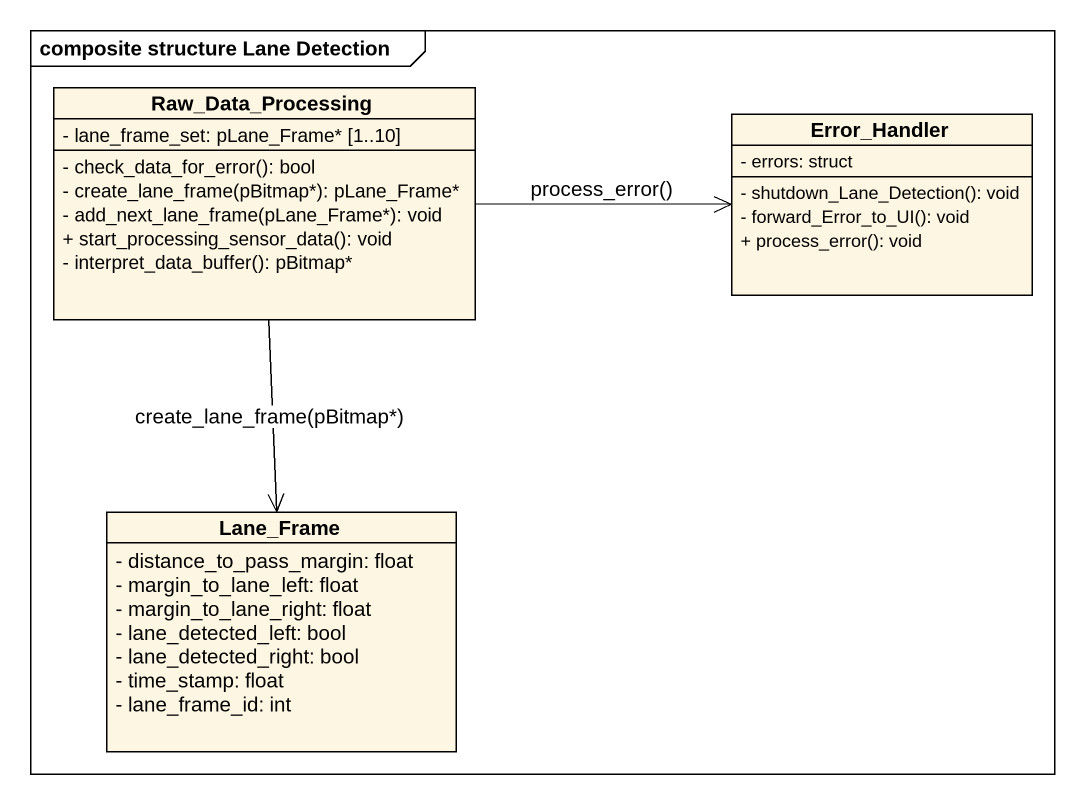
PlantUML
@startuml
mainframe composite structure Lane Detection
hide circle
hide empty members
skinparam classAttributeIconSize 0
class Raw_Data_Processing {
  - lane_frame_set: pLane_Frame* [1..10]
  - check_data_for_error(): bool
  - create_lane_frame(pBitmap*): pLane_Frame*
  - add_next_lane_frame(pLane_Frame*): void
  + start_processing_sensor_data(): void
  - interpret_data_buffer(): pBitmap*
}
class Error_Handler {
  - errors: struct
  - shutdown_Lane_Detection(): void
  - forward_Error_to_UI(): void
  + process_error(): void
}
class Lane_Frame {
  - distance_to_pass_margin: float
  - margin_to_lane_left: float
  - margin_to_lane_right: float
  - lane_detected_left: bool
  - lane_detected_right: bool
  - time_stamp: float
  - lane_frame_id: int
}
Raw_Data_Processing -right-> Error_Handler : process_error()
Raw_Data_Processing --> Lane_Frame : create_lane_frame(pBitmap*)
@enduml
